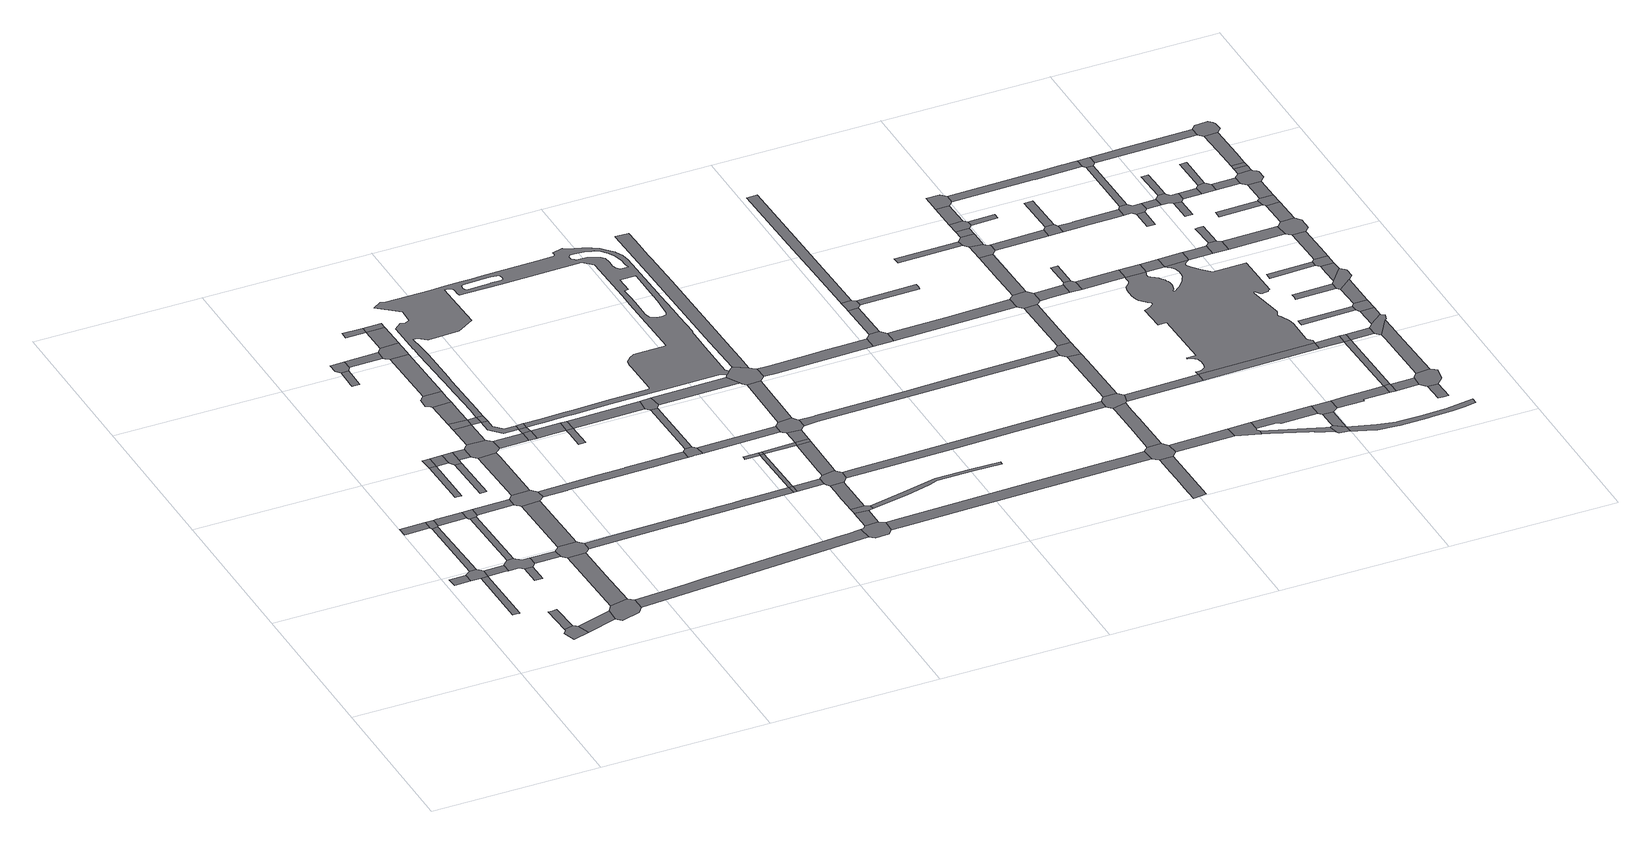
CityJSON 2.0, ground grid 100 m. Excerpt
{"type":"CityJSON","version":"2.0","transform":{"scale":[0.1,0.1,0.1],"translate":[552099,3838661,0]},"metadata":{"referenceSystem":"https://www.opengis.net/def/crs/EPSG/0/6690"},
"CityObjects":{
"road1":{"type":"Road","attributes":{"RoadStructureAttribute.sectionType":"1"},"geometry":[{"type":"MultiSurface","lod":"1","boundaries":[[[0,1,2,3]]]}]},
"road2":{"type":"Road","attributes":{"RoadStructureAttribute.sectionType":"1"},"geometry":[{"type":"MultiSurface","lod":"1","boundaries":[[[4,5,6,7,8,9]]]}]},
"road3":{"type":"Road","geometry":[{"type":"MultiSurface","lod":"1","boundaries":[[[10,11,12,13,14,3,2,15,16,9,8,17]]]}]},
"road4":{"type":"Road","geometry":[{"type":"MultiSurface","lod":"1","boundaries":[[[18,19,20,21,22,23,24,25]]]}]},
"road5":{"type":"Road","geometry":[{"type":"MultiSurface","lod":"1","boundaries":[[[26,27,28,20,19]]]}]},
"road6":{"type":"Road","attributes":{"RoadStructureAttribute.sectionType":"1"},"geometry":[{"type":"MultiSurface","lod":"1","boundaries":[[[29,30,31,32,33]]]}]},
"road7":{"type":"Road","attributes":{"RoadStructureAttribute.sectionType":"1"},"geometry":[{"type":"MultiSurface","lod":"1","boundaries":[[[34,35,12,11]]]}]},
"road8":{"type":"Road","attributes":{"RoadStructureAttribute.sectionType":"1"},"geometry":[{"type":"MultiSurface","lod":"1","boundaries":[[[36,17,8,37,38]]]}]},
"road9":{"type":"Road","geometry":[{"type":"MultiSurface","lod":"1","boundaries":[[[39,29,33,40,35,34,41,42]]]}]},
"road10":{"type":"Road","attributes":{"RoadStructureAttribute.sectionType":"1"},"geometry":[{"type":"MultiSurface","lod":"1","boundaries":[[[43,44,25,24,45]]]}]},
"road11":{"type":"Road","geometry":[{"type":"MultiSurface","lod":"1","boundaries":[[[46,47,48,49]]]}]},
"road12":{"type":"Road","geometry":[{"type":"MultiSurface","lod":"1","boundaries":[[[50,51,52,53,54,36,38,55,56,49,48,57,58]]]}]},
"road13":{"type":"Road","attributes":{"RoadStructureAttribute.sectionType":"1"},"geometry":[{"type":"MultiSurface","lod":"1","boundaries":[[[59,60,61,39,42,62]]]}]},
"road14":{"type":"Road","attributes":{"RoadStructureAttribute.sectionType":"1"},"geometry":[{"type":"MultiSurface","lod":"1","boundaries":[[[63,64,53,52]]]}]},
"road15":{"type":"Road","geometry":[{"type":"MultiSurface","lod":"1","boundaries":[[[65,59,62,66,67,64,63,68]]]}]},
"road16":{"type":"Road","geometry":[{"type":"MultiSurface","lod":"1","boundaries":[[[69,70,43,45,71,72,73,74]]]}]},
"road17":{"type":"Road","attributes":{"RoadStructureAttribute.sectionType":"1"},"geometry":[{"type":"MultiSurface","lod":"1","boundaries":[[[75,58,57,76]]]}]},
"road18":{"type":"Road","attributes":{"RoadStructureAttribute.sectionType":"1"},"geometry":[{"type":"MultiSurface","lod":"1","boundaries":[[[77,78,79,80,70,69]]]}]},
"road19":{"type":"Road","attributes":{"RoadStructureAttribute.sectionType":"1"},"geometry":[{"type":"MultiSurface","lod":"1","boundaries":[[[81,82,83,84,85]]]}]},
"road20":{"type":"Road","attributes":{"RoadStructureAttribute.sectionType":"1"},"geometry":[{"type":"MultiSurface","lod":"1","boundaries":[[[86,65,68,87,88]]]}]},
"road21":{"type":"Road","geometry":[{"type":"MultiSurface","lod":"1","boundaries":[[[89,90,81,85,91]]]}]},
"road22":{"type":"Road","geometry":[{"type":"MultiSurface","lod":"1","boundaries":[[[92,93,94,95,96,75,76,97,98,99,80,79,100,101,102,103,104]]]}]},
"road23":{"type":"Road","attributes":{"RoadStructureAttribute.sectionType":"1"},"geometry":[{"type":"MultiSurface","lod":"1","boundaries":[[[105,106,89,91,107]]]}]},
"road24":{"type":"Road","attributes":{"RoadStructureAttribute.sectionType":"1"},"geometry":[{"type":"MultiSurface","lod":"1","boundaries":[[[108,109,110,111,112]]]}]},
"road25":{"type":"Road","attributes":{"RoadStructureAttribute.sectionType":"1"},"geometry":[{"type":"MultiSurface","lod":"1","boundaries":[[[113,114,95,94]]]}]},
"road26":{"type":"Road","geometry":[{"type":"MultiSurface","lod":"1","boundaries":[[[115,105,107,112,111,116]]]}]},
"road27":{"type":"Road","geometry":[{"type":"MultiSurface","lod":"1","boundaries":[[[117,118,119,120,121,122,86,88,123,124,114,113,125,126,127,128]]]}]},
"road28":{"type":"Road","attributes":{"RoadStructureAttribute.sectionType":"1"},"geometry":[{"type":"MultiSurface","lod":"1","boundaries":[[[129,115,116,130]]]}]},
"road29":{"type":"Road","attributes":{"RoadStructureAttribute.sectionType":"1"},"geometry":[{"type":"MultiSurface","lod":"1","boundaries":[[[131,132,133,120,119]]]}]},
"road30":{"type":"Road","geometry":[{"type":"MultiSurface","lod":"1","boundaries":[[[134,135,136,137,138,139,140,141,142]]]}]},
"road31":{"type":"Road","geometry":[{"type":"MultiSurface","lod":"1","boundaries":[[[143,144,145,134,142,146]]]}]},
"road32":{"type":"Road","geometry":[{"type":"MultiSurface","lod":"1","boundaries":[[[147,148,149,129,130,150,151,133,132,152,153,154,155,156,157]]]}]},
"road33":{"type":"Road","attributes":{"RoadStructureAttribute.sectionType":"1"},"geometry":[{"type":"MultiSurface","lod":"1","boundaries":[[[158,159,147,157]]]}]},
"road34":{"type":"Road","geometry":[{"type":"MultiSurface","lod":"1","boundaries":[[[160,159,158,161]]]}]},
"road35":{"type":"Road","attributes":{"RoadStructureAttribute.sectionType":"1"},"geometry":[{"type":"MultiSurface","lod":"1","boundaries":[[[162,163,164,160,161]]]}]},
"road36":{"type":"Road","attributes":{"RoadStructureAttribute.sectionType":"1"},"geometry":[{"type":"MultiSurface","lod":"1","boundaries":[[[165,143,146,166]]]}]},
"road37":{"type":"Road","geometry":[{"type":"MultiSurface","lod":"1","boundaries":[[[167,168,169,170,171,172,173,174,175,176,164,163]]]}]},
"road38":{"type":"Road","attributes":{"RoadStructureAttribute.sectionType":"1"},"geometry":[{"type":"MultiSurface","lod":"1","boundaries":[[[177,161,158,178]]]}]},
"road39":{"type":"Road","attributes":{"RoadStructureAttribute.sectionType":"1"},"geometry":[{"type":"MultiSurface","lod":"1","boundaries":[[[179,154,153,180]]]}]},
"road40":{"type":"Road","geometry":[{"type":"MultiSurface","lod":"1","boundaries":[[[181,177,178,182]]]}]},
"road41":{"type":"Road","attributes":{"RoadStructureAttribute.sectionType":"1"},"geometry":[{"type":"MultiSurface","lod":"1","boundaries":[[[183,184,170,169]]]}]},
"road42":{"type":"Road","attributes":{"RoadStructureAttribute.sectionType":"1"},"geometry":[{"type":"MultiSurface","lod":"1","boundaries":[[[185,186,182,178,187,188,189,190]]]}]},
"road43":{"type":"Road","geometry":[{"type":"MultiSurface","lod":"1","boundaries":[[[191,192,193,194]]]}]},
"road44":{"type":"Road","geometry":[{"type":"MultiSurface","lod":"1","boundaries":[[[195,196,197,198,165,166,199,200,184,183]]]}]},
"road45":{"type":"Road","geometry":[{"type":"MultiSurface","lod":"1","boundaries":[[[201,179,180,202]]]}]},
"road46":{"type":"Road","geometry":[{"type":"MultiSurface","lod":"1","boundaries":[[[203,189,179,201]]]}]},
"road47":{"type":"Road","geometry":[{"type":"MultiSurface","lod":"1","boundaries":[[[204,190,189,203]]]}]},
"road48":{"type":"Road","attributes":{"RoadStructureAttribute.sectionType":"1"},"geometry":[{"type":"MultiSurface","lod":"1","boundaries":[[[205,206,207,208,209,210,211,212,213,74,73,214]]]}]},
"road49":{"type":"Road","attributes":{"RoadStructureAttribute.sectionType":"1"},"geometry":[{"type":"MultiSurface","lod":"1","boundaries":[[[215,193,198,197]]]}]},
"road50":{"type":"Road","geometry":[{"type":"MultiSurface","lod":"1","boundaries":[[[216,194,193,215]]]}]},
"road51":{"type":"Road","attributes":{"RoadStructureAttribute.sectionType":"1"},"geometry":[{"type":"MultiSurface","lod":"1","boundaries":[[[217,218,219,220,221,222,128,127,223,224,225,226,227,228]]]}]},
"road52":{"type":"Road","attributes":{"RoadStructureAttribute.sectionType":"1"},"geometry":[{"type":"MultiSurface","lod":"1","boundaries":[[[229,230,231,232,233,234,235,236,237,104,103,238,239,240,241,242,243]]]}]},
"road53":{"type":"Road","attributes":{"RoadStructureAttribute.sectionType":"1"},"geometry":[{"type":"MultiSurface","lod":"1","boundaries":[[[244,201,202,245,246,247]]]}]},
"road54":{"type":"Road","geometry":[{"type":"MultiSurface","lod":"1","boundaries":[[[248,249,250,251,252,253,247]]]}]},
"road55":{"type":"Road","geometry":[{"type":"MultiSurface","lod":"1","boundaries":[[[254,244,247,253]]]}]},
"road56":{"type":"Road","attributes":{"RoadStructureAttribute.sectionType":"1"},"geometry":[{"type":"MultiSurface","lod":"1","boundaries":[[[255,254,253,256]]]}]},
"road57":{"type":"Road","geometry":[{"type":"MultiSurface","lod":"1","boundaries":[[[257,217,228,258,259,260,261,262,263]]]}]},
"road58":{"type":"Road","attributes":{"RoadStructureAttribute.sectionType":"1"},"geometry":[{"type":"MultiSurface","lod":"1","boundaries":[[[264,265,257,263,266,267]]]}]},
"road59":{"type":"Road","geometry":[{"type":"MultiSurface","lod":"1","boundaries":[[[268,255,256,269,264,267,270,271,272]]]}]},
"road60":{"type":"Road","geometry":[{"type":"MultiSurface","lod":"1","boundaries":[[[273,229,243,274]]]}]},
"road61":{"type":"Road","attributes":{"RoadStructureAttribute.sectionType":"1"},"geometry":[{"type":"MultiSurface","lod":"1","boundaries":[[[275,276,277,278,279,280,281,282,283,284,285,286,287,288,289,290,291,292,293,294,295,296,297,298,299,300,301,302,303,304,305,306,307,308,309,310,311,312,313,314,315,316,317,318,319,320,321,322,323,324,325,326,327,328,329,330,331,332,333,334,335,177,181,336,337,338,339,340,341,342,343,344,345,346,347,348,349,350,351,352,353,354,355,356,357,358,359,360,361,362,363,364,365,366,367,368,369,370,371,372,373,374,375,376,377,378,379,380,204,203],[381,382,383,384,385,386,387,388,389,390,391,392,393,394,395,396,397,398,399,400,401,402],[403,404,405,406,407,408,409,410,411,412,413,414,415,416,417,418,419,420,421,422,423,424,425,426,427,428,429],[430,431,432,433,434,435,436,437,438,439,440,441,442,443,444,445,446,447,448,449,450]]]}]},
"road62":{"type":"Road","geometry":[{"type":"MultiSurface","lod":"1","boundaries":[[[451,452,453,454,455,456]]]}]},
"road63":{"type":"Road","attributes":{"RoadStructureAttribute.sectionType":"1"},"geometry":[{"type":"MultiSurface","lod":"1","boundaries":[[[457,458,456,229,273]]]}]},
"road64":{"type":"Road","geometry":[{"type":"MultiSurface","lod":"1","boundaries":[[[459,460,461,205,214,462,463,464,465]]]}]},
"road65":{"type":"Road","attributes":{"RoadStructureAttribute.sectionType":"1"},"geometry":[{"type":"MultiSurface","lod":"1","boundaries":[[[466,467,273,274,468]]]}]},
"road66":{"type":"Road","attributes":{"RoadStructureAttribute.sectionType":"1"},"geometry":[{"type":"MultiSurface","lod":"1","boundaries":[[[469,262,261,470,471]]]}]},
"road67":{"type":"Road","geometry":[{"type":"MultiSurface","lod":"1","boundaries":[[[472,451,456,458]]]}]},
"road68":{"type":"Road","attributes":{"RoadStructureAttribute.sectionType":"1"},"geometry":[{"type":"MultiSurface","lod":"1","boundaries":[[[473,460,459,474]]]}]},
"road69":{"type":"Road","geometry":[{"type":"MultiSurface","lod":"1","boundaries":[[[475,476,477,478,473,474,479,480]]]}]},
"road70":{"type":"Road","attributes":{"RoadStructureAttribute.sectionType":"1"},"geometry":[{"type":"MultiSurface","lod":"1","boundaries":[[[481,482,483,484,485,486,476,475]]]}]},
"road71":{"type":"Road","attributes":{"RoadStructureAttribute.sectionType":"1"},"geometry":[{"type":"MultiSurface","lod":"1","boundaries":[[[487,472,458,488]]]}]},
"road72":{"type":"Road","geometry":[{"type":"MultiSurface","lod":"1","boundaries":[[[489,490,491,492,493,466,468,494,495,483,482,496,497,498]]]}]},
"road73":{"type":"Road","attributes":{"RoadStructureAttribute.sectionType":"1"},"geometry":[{"type":"MultiSurface","lod":"1","boundaries":[[[499,500,268,272,501,502,503]]]}]},
"road74":{"type":"Road","attributes":{"RoadStructureAttribute.sectionType":"1"},"geometry":[{"type":"MultiSurface","lod":"1","boundaries":[[[488,504,505,506,492,491,507,508]]]}]},
"road75":{"type":"Road","geometry":[{"type":"MultiSurface","lod":"1","boundaries":[[[487,488,508,509]]]}]},
"road76":{"type":"Road","attributes":{"RoadStructureAttribute.sectionType":"1"},"geometry":[{"type":"MultiSurface","lod":"1","boundaries":[[[510,487,509,511]]]}]},
"road77":{"type":"Road","geometry":[{"type":"MultiSurface","lod":"1","boundaries":[[[512,513,514,515,516,469,471,517,510,511,518,519,520]]]}]},
"road78":{"type":"Road","attributes":{"RoadStructureAttribute.sectionType":"1"},"geometry":[{"type":"MultiSurface","lod":"1","boundaries":[[[521,522,523,515,514]]]}]},
"road79":{"type":"Road","geometry":[{"type":"MultiSurface","lod":"1","boundaries":[[[524,283,282,499,503,525,523,522,526,527,528,529]]]}]},
"road80":{"type":"Road","attributes":{"RoadStructureAttribute.sectionType":"1"},"geometry":[{"type":"MultiSurface","lod":"1","boundaries":[[[530,531,532,533,534,535,536,537,538,480,479]]]}]},
"road81":{"type":"Road","geometry":[{"type":"MultiSurface","lod":"1","boundaries":[[[539,540,541,542,543,524,529,544,545,546,547,548,549,550,551,552]]]}]},
"road82":{"type":"Road","attributes":{"RoadStructureAttribute.sectionType":"1"},"geometry":[{"type":"MultiSurface","lod":"1","boundaries":[[[553,554,555,556,557,558,559,465,464,560,561,562,563,564]]]}]},
"road83":{"type":"Road","attributes":{"RoadStructureAttribute.sectionType":"1"},"geometry":[{"type":"MultiSurface","lod":"1","boundaries":[[[565,566,567,568,569,527,526,570,571]]]}]},
"road84":{"type":"Road","attributes":{"RoadStructureAttribute.sectionType":"1"},"geometry":[{"type":"MultiSurface","lod":"1","boundaries":[[[572,573,574,575,576,498,497,577,578,579,580]]]}]},
"road85":{"type":"Road","attributes":{"RoadStructureAttribute.sectionType":"1"},"geometry":[{"type":"MultiSurface","lod":"1","boundaries":[[[581,582,583,584,585,520,519,586,587,588]]]}]},
"road86":{"type":"Road","geometry":[{"type":"MultiSurface","lod":"1","boundaries":[[[589,590,591,565,571,592,593]]]}]},
"road87":{"type":"Road","attributes":{"RoadStructureAttribute.sectionType":"1"},"geometry":[{"type":"MultiSurface","lod":"1","boundaries":[[[594,595,590,589]]]}]},
"road88":{"type":"Road","geometry":[{"type":"MultiSurface","lod":"1","boundaries":[[[596,597,598,599,595,594,600,601]]]}]},
"road89":{"type":"Road","attributes":{"RoadStructureAttribute.sectionType":"1"},"geometry":[{"type":"MultiSurface","lod":"1","boundaries":[[[602,603,604,605,606,607,608,597,596]]]}]},
"road90":{"type":"Road","attributes":{"RoadStructureAttribute.sectionType":"1"},"geometry":[{"type":"MultiSurface","lod":"1","boundaries":[[[609,610,611,612,613,614,615,616]]]}]},
"road91":{"type":"Road","attributes":{"RoadStructureAttribute.sectionType":"1"},"geometry":[{"type":"MultiSurface","lod":"1","boundaries":[[[617,618,619,601,600]]]}]},
"road92":{"type":"Road","geometry":[{"type":"MultiSurface","lod":"1","boundaries":[[[620,621,553,564,609,616,622,623,624]]]}]},
"road93":{"type":"Road","attributes":{"RoadStructureAttribute.sectionType":"1"},"geometry":[{"type":"MultiSurface","lod":"1","boundaries":[[[625,626,627,593,592,628,629,630]]]}]},
"road94":{"type":"Road","attributes":{"RoadStructureAttribute.sectionType":"1"},"geometry":[{"type":"MultiSurface","lod":"1","boundaries":[[[631,632,633,634,635,636,637,638,639,621,620]]]}]},
"road95":{"type":"Road","geometry":[{"type":"MultiSurface","lod":"1","boundaries":[[[640,641,642,643,644,572,580,637,636,645,646,647]]]}]},
"road96":{"type":"Road","attributes":{"RoadStructureAttribute.sectionType":"1"},"geometry":[{"type":"MultiSurface","lod":"1","boundaries":[[[648,642,641,649,650]]]}]},
"road97":{"type":"Road","attributes":{"RoadStructureAttribute.sectionType":"1"},"geometry":[{"type":"MultiSurface","lod":"1","boundaries":[[[651,624,623,652]]]}]},
"road98":{"type":"Road","geometry":[{"type":"MultiSurface","lod":"1","boundaries":[[[653,654,655,581,588,656,648,650]]]}]},
"road99":{"type":"Road","attributes":{"RoadStructureAttribute.sectionType":"1"},"geometry":[{"type":"MultiSurface","lod":"1","boundaries":[[[657,658,659,660]]]}]},
"road100":{"type":"Road","attributes":{"RoadStructureAttribute.sectionType":"1"},"geometry":[{"type":"MultiSurface","lod":"1","boundaries":[[[661,662,663,664,654,653]]]}]},
"road101":{"type":"Road","attributes":{"RoadStructureAttribute.sectionType":"1"},"geometry":[{"type":"MultiSurface","lod":"1","boundaries":[[[665,666,647,646,667]]]}]},
"road102":{"type":"Road","geometry":[{"type":"MultiSurface","lod":"1","boundaries":[[[668,669,625,630,663,662,670,671]]]}]},
"road103":{"type":"Road","geometry":[{"type":"MultiSurface","lod":"1","boundaries":[[[672,651,652,673,674,675,676,677,678,679,680,681,682]]]}]},
"road104":{"type":"Road","attributes":{"RoadStructureAttribute.sectionType":"1"},"geometry":[{"type":"MultiSurface","lod":"1","boundaries":[[[683,684,685,686,669,668]]]}]},
"road105":{"type":"Road","attributes":{"RoadStructureAttribute.sectionType":"1"},"geometry":[{"type":"MultiSurface","lod":"1","boundaries":[[[687,671,670,688,689]]]}]},
"road106":{"type":"Road","geometry":[{"type":"MultiSurface","lod":"1","boundaries":[[[690,691,692,693,694,657,660,695,696,697,698]]]}]},
"road107":{"type":"Road","geometry":[{"type":"MultiSurface","lod":"1","boundaries":[[[697,684,683,699,700,701,702,703,698]]]}]},
"road108":{"type":"Road","attributes":{"RoadStructureAttribute.sectionType":"1"},"geometry":[{"type":"MultiSurface","lod":"1","boundaries":[[[704,692,691,705]]]}]},
"road109":{"type":"Road","geometry":[{"type":"MultiSurface","lod":"1","boundaries":[[[706,707,704,705,708,709]]]}]},
"road110":{"type":"Road","attributes":{"RoadStructureAttribute.sectionType":"1"},"geometry":[{"type":"MultiSurface","lod":"1","boundaries":[[[710,674,673,711,712,713,714,715,716,717,718]]]}]},
"road111":{"type":"Road","attributes":{"RoadStructureAttribute.sectionType":"1"},"geometry":[{"type":"MultiSurface","lod":"1","boundaries":[[[719,720,707,706]]]}]},
"road112":{"type":"Road","attributes":{"RoadStructureAttribute.sectionType":"1"},"geometry":[{"type":"MultiSurface","lod":"1","boundaries":[[[721,722,672,682,723,724,725]]]}]},
"road113":{"type":"Road","geometry":[{"type":"MultiSurface","lod":"1","boundaries":[[[726,727,687,689,728,729]]]}]},
"road114":{"type":"Road","geometry":[{"type":"MultiSurface","lod":"1","boundaries":[[[730,731,732,720,719,733,734,735]]]}]},
"road115":{"type":"Road","geometry":[{"type":"MultiSurface","lod":"1","boundaries":[[[736,737,727,726]]]}]},
"road116":{"type":"Road","geometry":[{"type":"MultiSurface","lod":"1","boundaries":[[[738,739,709,708]]]}]},
"road117":{"type":"Road","attributes":{"RoadStructureAttribute.sectionType":"1"},"geometry":[{"type":"MultiSurface","lod":"1","boundaries":[[[740,701,700,741]]]}]},
"road118":{"type":"Road","geometry":[{"type":"MultiSurface","lod":"1","boundaries":[[[742,743,718,717,744,745,746,747]]]}]},
"road119":{"type":"Road","attributes":{"RoadStructureAttribute.sectionType":"1"},"geometry":[{"type":"MultiSurface","lod":"1","boundaries":[[[748,729,728,749,750,751]]]}]},
"road120":{"type":"Road","attributes":{"RoadStructureAttribute.sectionType":"1"},"geometry":[{"type":"MultiSurface","lod":"1","boundaries":[[[752,753,742,747,754]]]}]},
"road121":{"type":"Road","geometry":[{"type":"MultiSurface","lod":"1","boundaries":[[[755,756,721,725,757,752,754,758,759]]]}]},
"road122":{"type":"Road","geometry":[{"type":"MultiSurface","lod":"1","boundaries":[[[760,665,667,761,762,763]]]}]},
"road123":{"type":"Road","geometry":[{"type":"MultiSurface","lod":"1","boundaries":[[[764,765,740,741,766,767]]]}]},
"road124":{"type":"Road","attributes":{"RoadStructureAttribute.sectionType":"1"},"geometry":[{"type":"MultiSurface","lod":"1","boundaries":[[[768,769,770,765,764]]]}]},
"road125":{"type":"Road","geometry":[{"type":"MultiSurface","lod":"1","boundaries":[[[771,748,751,772]]]}]},
"road126":{"type":"Road","geometry":[{"type":"MultiSurface","lod":"1","boundaries":[[[773,774,775,776,777,778,779,780,781,782,783,784,785,786,787,788,789,790,791,792,793,794,795,796,797,798,799,800,801,802,803,804,805,806,807,808,809,810,811,812,813,814,815,816,817,818,819,820,821,822,823,824,825,826,827,828,829,830,831,832,833,834,835,836,837,838,839,840,841,842,843,844,772,751,845,846,847,848,849,850,851,852,853,854,855,856,857,858,859,860,861,862,863,864,865,866,867,868,869,870,871,872,873,874,875,876,877,878,879,880,881,882,665,760]]]}]},
"road127":{"type":"Road","attributes":{"RoadStructureAttribute.sectionType":"1"},"geometry":[{"type":"MultiSurface","lod":"1","boundaries":[[[883,884,885,755,759,886,887,888]]]}]},
"road128":{"type":"Road","attributes":{"RoadStructureAttribute.sectionType":"1"},"geometry":[{"type":"MultiSurface","lod":"1","boundaries":[[[889,890,891,892,893,735,734,894,895,896,897]]]}]},
"road129":{"type":"Road","attributes":{"RoadStructureAttribute.sectionType":"1"},"geometry":[{"type":"MultiSurface","lod":"1","boundaries":[[[898,771,772,809]]]}]},
"road130":{"type":"Road","attributes":{"RoadStructureAttribute.sectionType":"1"},"geometry":[{"type":"MultiSurface","lod":"1","boundaries":[[[899,900,901,767,766,902,903,904,905,906]]]}]},
"road131":{"type":"Road","attributes":{"RoadStructureAttribute.sectionType":"1"},"geometry":[{"type":"MultiSurface","lod":"1","boundaries":[[[907,908,909,910,911,912,913,747,746,914,915,916,917,918,919,920,921,922,923,924,925]]]}]},
"road132":{"type":"Road","geometry":[{"type":"MultiSurface","lod":"1","boundaries":[[[926,927,928,898,809,808]]]}]},
"road133":{"type":"Road","geometry":[{"type":"MultiSurface","lod":"1","boundaries":[[[929,883,888,930,931]]]}]},
"road134":{"type":"Road","attributes":{"RoadStructureAttribute.sectionType":"1"},"geometry":[{"type":"MultiSurface","lod":"1","boundaries":[[[932,760,763,933,934]]]}]},
"road135":{"type":"Road","attributes":{"RoadStructureAttribute.sectionType":"1"},"geometry":[{"type":"MultiSurface","lod":"1","boundaries":[[[935,934,883,929]]]}]},
"road136":{"type":"Road","attributes":{"RoadStructureAttribute.sectionType":"1"},"geometry":[{"type":"MultiSurface","lod":"1","boundaries":[[[936,931,930,937]]]}]},
"road137":{"type":"Road","attributes":{"RoadStructureAttribute.sectionType":"1"},"geometry":[{"type":"MultiSurface","lod":"1","boundaries":[[[938,939,926,808,940]]]}]},
"road138":{"type":"Road","geometry":[{"type":"MultiSurface","lod":"1","boundaries":[[[941,942,943,944,945]]]}]},
"road139":{"type":"Road","geometry":[{"type":"MultiSurface","lod":"1","boundaries":[[[946,947,948,899,906,949,945,944,950,951]]]}]},
"road140":{"type":"Road","geometry":[{"type":"MultiSurface","lod":"1","boundaries":[[[952,932,934,935]]]}]},
"road141":{"type":"Road","attributes":{"RoadStructureAttribute.sectionType":"1"},"geometry":[{"type":"MultiSurface","lod":"1","boundaries":[[[953,948,947,954]]]}]},
"road142":{"type":"Road","geometry":[{"type":"MultiSurface","lod":"1","boundaries":[[[955,956,957,958,959]]]}]},
"road143":{"type":"Road","attributes":{"RoadStructureAttribute.sectionType":"1"},"geometry":[{"type":"MultiSurface","lod":"1","boundaries":[[[960,961,962,963,964,965]]]}]},
"road144":{"type":"Road","geometry":[{"type":"MultiSurface","lod":"1","boundaries":[[[966,967,968,969,970,971,936,937,972,973,974,955,959,975,976,977,978,979]]]}]},
"road145":{"type":"Road","geometry":[{"type":"MultiSurface","lod":"1","boundaries":[[[980,981,938,940,982,983,984]]]}]},
"road146":{"type":"Road","attributes":{"RoadStructureAttribute.sectionType":"1"},"geometry":[{"type":"MultiSurface","lod":"1","boundaries":[[[985,952,935,986,987]]]}]},
"road147":{"type":"Road","attributes":{"RoadStructureAttribute.sectionType":"1"},"geometry":[{"type":"MultiSurface","lod":"1","boundaries":[[[988,951,950,989]]]}]},
"road148":{"type":"Road","geometry":[{"type":"MultiSurface","lod":"1","boundaries":[[[990,889,897,953,954,991]]]}]},
"road149":{"type":"Road","geometry":[{"type":"MultiSurface","lod":"1","boundaries":[[[992,993,994,981,980]]]}]},
"road150":{"type":"Road","attributes":{"RoadStructureAttribute.sectionType":"1"},"geometry":[{"type":"MultiSurface","lod":"1","boundaries":[[[995,996,997,998,999,969,968]]]}]},
"road151":{"type":"Road","attributes":{"RoadStructureAttribute.sectionType":"1"},"geometry":[{"type":"MultiSurface","lod":"1","boundaries":[[[1000,1001,1002,1003,1004]]]}]},
"road152":{"type":"Road","geometry":[{"type":"MultiSurface","lod":"1","boundaries":[[[1005,1006,1007,1008,1009]]]}]},
"road153":{"type":"Road","geometry":[{"type":"MultiSurface","lod":"1","boundaries":[[[1010,1011,1012,1013,1014,1015,988,989,1016,1005,1009,1017,1018]]]}]},
"road154":{"type":"Road","geometry":[{"type":"MultiSurface","lod":"1","boundaries":[[[1019,1020,1021,1022,1014,1013]]]}]},
"road155":{"type":"Road","attributes":{"RoadStructureAttribute.sectionType":"1"},"geometry":[{"type":"MultiSurface","lod":"1","boundaries":[[[1023,1024,1025,1026,1027,1028]]]}]},
"road156":{"type":"Road","geometry":[{"type":"MultiSurface","lod":"1","boundaries":[[[1029,1030,1031,985,987,1032,998,997,1033,1034]]]}]},
"road157":{"type":"Road","geometry":[{"type":"MultiSurface","lod":"1","boundaries":[[[1035,1036,1030,1029]]]}]},
"road158":{"type":"Road","geometry":[{"type":"MultiSurface","lod":"1","boundaries":[[[1037,1038,965,964,1039,1036,1035]]]}]},
"road159":{"type":"Road","attributes":{"RoadStructureAttribute.sectionType":"1"},"geometry":[{"type":"MultiSurface","lod":"1","boundaries":[[[1040,984,983,1041]]]}]},
"road160":{"type":"Road","attributes":{"RoadStructureAttribute.sectionType":"1"},"geometry":[{"type":"MultiSurface","lod":"1","boundaries":[[[1042,1018,1017,1043]]]}]},
"road161":{"type":"Road","attributes":{"RoadStructureAttribute.sectionType":"1"},"geometry":[{"type":"MultiSurface","lod":"1","boundaries":[[[1044,1045,1038,1037]]]}]},
"road162":{"type":"Road","geometry":[{"type":"MultiSurface","lod":"1","boundaries":[[[1046,1047,1048,1049,1000,1004,1050,1045,1044,1051,1052,1053]]]}]},
"road163":{"type":"Road","attributes":{"RoadStructureAttribute.sectionType":"1"},"geometry":[{"type":"MultiSurface","lod":"1","boundaries":[[[1054,1055,1056,1048,1047]]]}]},
"road164":{"type":"Road","geometry":[{"type":"MultiSurface","lod":"1","boundaries":[[[1057,1058,1023,1028,1055,1054]]]}]},
"road165":{"type":"Road","geometry":[{"type":"MultiSurface","lod":"1","boundaries":[[[1059,1060,1042,1043,1061,1062]]]}]},
"road166":{"type":"Road","attributes":{"RoadStructureAttribute.sectionType":"1"},"geometry":[{"type":"MultiSurface","lod":"1","boundaries":[[[1063,1064,1065,1066,1067]]]}]},
"road167":{"type":"Road","attributes":{"RoadStructureAttribute.sectionType":"1"},"geometry":[{"type":"MultiSurface","lod":"1","boundaries":[[[1068,1069,1070,990,991,1071,1072]]]}]},
"road168":{"type":"Road","attributes":{"RoadStructureAttribute.sectionType":"1"},"geometry":[{"type":"MultiSurface","lod":"1","boundaries":[[[1073,1074,1075,1076,1060,1059]]]}]},
"road169":{"type":"Road","attributes":{"RoadStructureAttribute.sectionType":"1"},"geometry":[{"type":"MultiSurface","lod":"1","boundaries":[[[1077,1078,1058,1057,1079,1080]]]}]},
"road170":{"type":"Road","geometry":[{"type":"MultiSurface","lod":"1","boundaries":[[[1081,1082,1083,1040,1041,1077,1080,1084,1085]]]}]},
"road171":{"type":"Road","attributes":{"RoadStructureAttribute.sectionType":"1"},"geometry":[{"type":"MultiSurface","lod":"1","boundaries":[[[1086,1062,1061,1087]]]}]},
"road172":{"type":"Road","attributes":{"RoadStructureAttribute.sectionType":"1"},"geometry":[{"type":"MultiSurface","lod":"1","boundaries":[[[1088,1089,1082,1081]]]}]},
"road173":{"type":"Road","geometry":[{"type":"MultiSurface","lod":"1","boundaries":[[[1090,1091,1092,1063,1067,1093,1089,1088]]]}]},
"road174":{"type":"Road","attributes":{"RoadStructureAttribute.sectionType":"1"},"geometry":[{"type":"MultiSurface","lod":"1","boundaries":[[[1094,1091,1090,1095]]]}]},
"road175":{"type":"Road","geometry":[{"type":"MultiSurface","lod":"1","boundaries":[[[1096,1097,1098,1099,1100,1101,1086,1087,1102,1103,1094,1095,1104,1105,1106]]]}]},
"road176":{"type":"Road","attributes":{"RoadStructureAttribute.sectionType":"1"},"geometry":[{"type":"MultiSurface","lod":"1","boundaries":[[[1107,1108,1099,1098]]]}]},
"road177":{"type":"Road","geometry":[{"type":"MultiSurface","lod":"1","boundaries":[[[1109,1110,1108,1107]]]}]},
"road178":{"type":"Road","attributes":{"RoadStructureAttribute.sectionType":"1"},"geometry":[{"type":"MultiSurface","lod":"1","boundaries":[[[1111,1112,1110,1109,1113,1114]]]}]},
"road179":{"type":"Road","geometry":[{"type":"MultiSurface","lod":"1","boundaries":[[[1115,1116,1117,1118,1068,1072,1119,1111,1114,1120,1121,1122]]]}]}
},
"vertices":[
[37,977,0],[39,916,0],[136,918,0],[135,978,0],
[201,529,0],[221,528,0],[241,527,0],[241,528,0],[235,920,0],[199,920,0],
[210,1008,0],[209,1009,0],[171,1007,0],[171,1006,0],[170,1005,0],[171,919,0],[197,920,0],[241,980,0],
[458,288,0],[444,296,0],[392,284,0],[392,274,0],[372,250,0],[396,173,0],[496,204,0],[471,281,0],
[435,475,0],[409,474,0],[383,472,0],
[155,1534,0],[4,1531,0],[5,1471,0],[17,1471,0],[156,1474,0],
[197,1466,0],[164,1463,0],
[360,982,0],[341,923,0],[362,923,0],
[203,1535,0],[160,1469,0],[200,1469,0],[204,1474,0],
[681,345,0],[641,333,0],[678,261,0],
[448,779,0],[495,780,0],[493,904,0],[446,903,0],
[471,985,0],[441,1012,0],[434,1019,0],[396,1018,0],[391,1013,0],[392,924,0],[424,924,0],[516,926,0],[515,986,0],
[373,1538,0],[230,1536,0],[229,1536,0],[375,1477,0],
[425,1466,0],[387,1461,0],
[435,1540,0],[382,1467,0],[385,1463,0],[436,1479,0],
[817,408,0],[708,383,0],[710,232,0],[819,262,0],[851,302,0],[849,382,0],
[666,988,0],[671,929,0],
[811,660,0],[811,662,0],[806,905,0],[698,902,0],
[397,1999,0],[402,1683,0],[412,1683,0],[442,1684,0],[439,1996,0],
[657,1544,0],[453,1479,0],[656,1484,0],
[438,2079,0],[395,2079,0],[439,1999,0],
[828,1001,0],[810,1017,0],[805,1022,0],[696,1017,0],[691,1011,0],[679,921,0],[688,911,0],[692,907,0],[812,909,0],[816,912,0],[830,925,0],[838,933,0],[839,992,0],
[512,2081,0],[470,2080,0],[514,2001,0],
[540,1662,0],[560,1662,0],[580,1663,0],[575,1967,0],[534,1967,0],
[796,1460,0],[688,1457,0],
[572,2082,0],[574,2002,0],
[817,1555,0],[800,1572,0],[794,1577,0],[685,1575,0],[680,1569,0],[665,1553,0],[667,1474,0],[682,1462,0],[802,1465,0],[821,1480,0],[829,1487,0],[825,1547,0],
[643,2083,0],[644,2003,0],
[785,1940,0],[784,1979,0],[676,1973,0],
[363,3029,0],[362,2974,0],[361,2902,0],[361,2887,0],[383,2887,0],[406,2887,0],[406,2892,0],[407,2970,0],[408,3029,0],
[423,3118,0],[341,3116,0],[342,3057,0],[424,3059,0],
[673,2114,0],[668,2108,0],[663,2104,0],[665,1984,0],[670,1979,0],[790,1985,0],[818,2010,0],[815,2088,0],[814,2088,0],[788,2109,0],[782,2113,0],
[779,2279,0],[670,2275,0],
[668,2335,0],[778,2331,0],
[777,2415,0],[775,2524,0],[664,2522,0],
[625,3122,0],[623,3062,0],
[774,2571,0],[773,2614,0],[773,2638,0],[662,2636,0],[648,2622,0],[643,2616,0],[635,2608,0],[632,2548,0],[645,2537,0],[659,2526,0],
[833,2332,0],[836,2277,0],
[992,2091,0],[993,2013,0],
[872,2333,0],[873,2278,0],
[766,3036,0],[654,3034,0],
[920,2171,0],[874,2219,0],[837,2200,0],[900,2133,0],[990,2134,0],[989,2172,0],
[528,3369,0],[528,3324,0],[650,3324,0],[649,3369,0],
[766,3057,0],[764,3130,0],[764,3157,0],[653,3155,0],[635,3052,0],[643,3044,0],
[1040,2092,0],[1041,2014,0],
[1035,2134,0],
[1034,2173,0],
[2231,483,0],[2151,476,0],[2117,473,0],[1978,463,0],[1331,417,0],[1281,413,0],[1280,413,0],[1169,405,0],[1041,396,0],[2238,401,0],
[761,3326,0],
[760,3371,0],
[1691,1566,0],[1622,1564,0],[1582,1564,0],[1346,1558,0],[1345,1558,0],[1187,1555,0],[977,1490,0],[979,1491,0],[1508,1502,0],[1552,1503,0],[1625,1504,0],[1692,1505,0],
[2056,1015,0],[1839,1011,0],[1787,1010,0],[1723,1008,0],[1641,1007,0],[1589,1006,0],[1509,1005,0],[989,995,0],[987,995,0],[1320,943,0],[1321,943,0],[1352,944,0],[1415,945,0],[1452,946,0],[2057,958,0],
[1215,2095,0],[1105,2015,0],[1135,2016,0],[1216,2017,0],
[1217,1979,0],[1218,1866,0],[1239,1866,0],[1259,1866,0],[1257,1979,0],[1256,2018,0],
[1254,2096,0],
[1690,2104,0],[1683,2026,0],
[1713,1587,0],[1722,1506,0],[1730,1506,0],[1744,1507,0],[1780,1507,0],[1773,1567,0],[1753,1587,0],
[1706,2006,0],[1706,2003,0],[1746,2001,0],[1746,2003,0],
[1755,2106,0],[1694,2017,0],[1746,2007,0],[1753,2015,0],[1765,2028,0],
[2079,1015,0],[2080,959,0],
[1097,2135,0],[1145,2136,0],[1265,2139,0],[1327,2140,0],[1538,2144,0],[2121,2154,0],[2190,2156,0],[2222,2139,0],[2247,2167,0],[2228,2184,0],[2227,2426,0],[2226,2528,0],[2225,2558,0],[2225,2573,0],[2227,2583,0],[2230,2596,0],[2226,2746,0],[2224,2828,0],[2222,2893,0],[2219,2976,0],[2219,2978,0],[2218,3013,0],[2212,3370,0],[2205,3415,0],[2184,3457,0],[2182,3463,0],[2146,3502,0],[2121,3527,0],[2085,3548,0],[2083,3549,0],[2038,3571,0],[2002,3584,0],[1975,3593,0],[1939,3611,0],[1878,3597,0],[1880,3585,0],[1878,3570,0],[1866,3565,0],[1768,3561,0],[1538,3559,0],[1439,3556,0],[1379,3554,0],[1321,3552,0],[1223,3550,0],[1131,3547,0],[859,3545,0],[841,3557,0],[791,3522,0],[910,3423,0],[908,3333,0],[873,3317,0],[851,3325,0],[806,3287,0],[811,3075,0],[812,3075,0],[813,3004,0],[815,2919,0],[822,2746,0],[824,2698,0],[825,2672,0],[833,2412,0],[870,2413,0],[864,2705,0],[864,2750,0],[859,2990,0],[853,3080,0],[845,3157,0],[875,3157,0],[918,3120,0],[1105,3125,0],[1210,3191,0],[1202,3423,0],[1201,3518,0],[1224,3516,0],[1235,3511,0],[1246,3506,0],[1249,3484,0],[1251,3460,0],[1252,3439,0],[1257,3438,0],[1302,3437,0],[1417,3438,0],[1497,3439,0],[1977,3446,0],[2030,3396,0],[2036,3065,0],[2038,2972,0],[2045,2577,0],[2046,2532,0],[2031,2529,0],[1918,2528,0],[1851,2525,0],[1821,2507,0],[1794,2479,0],[1787,2444,0],[1787,2422,0],[1792,2202,0],[1787,2192,0],[1784,2189,0],[1742,2189,0],[1533,2184,0],[1335,2180,0],[1276,2179,0],[1163,2176,0],[1118,2175,0],[1060,2174,0],[1415,3472,0],[1319,3469,0],[1304,3477,0],[1299,3487,0],[1299,3502,0],[1301,3512,0],[1314,3519,0],[1331,3519,0],[1394,3523,0],[1398,3523,0],[1425,3523,0],[1481,3523,0],[1514,3521,0],[1526,3516,0],[1529,3504,0],[1529,3497,0],[1529,3494,0],[1529,3491,0],[1527,3476,0],[1514,3474,0],[1452,3473,0],[1448,3473,0],[2036,3531,0],[2038,3531,0],[2073,3520,0],[2084,3517,0],[2114,3497,0],[2135,3472,0],[2142,3465,0],[2162,3430,0],[2172,3400,0],[2177,3373,0],[2178,3333,0],[2183,3303,0],[2138,3302,0],[2123,3322,0],[2115,3347,0],[2115,3385,0],[2109,3425,0],[2084,3457,0],[2065,3466,0],[2036,3479,0],[1996,3481,0],[1961,3481,0],[1948,3496,0],[1941,3503,0],[1941,3523,0],[1953,3536,0],[1993,3533,0],[2182,3205,0],[2184,2987,0],[2184,2985,0],[2184,2981,0],[2183,2938,0],[2182,2904,0],[2180,2821,0],[2168,2800,0],[2143,2795,0],[2128,2796,0],[2118,2797,0],[2098,2807,0],[2083,2817,0],[2075,2849,0],[2074,2983,0],[2073,3027,0],[2073,3039,0],[2070,3102,0],[2093,3105,0],[2092,3205,0],[2102,3205,0],
[2050,1386,0],[1960,1384,0],[1959,1371,0],[1957,1359,0],[1959,1359,0],[2050,1360,0],
[2078,1025,0],[2072,1362,0],
[2347,510,0],[2268,506,0],[2248,485,0],[2268,375,0],[2349,381,0],[2376,410,0],[2380,490,0],
[2239,1018,0],[2088,1015,0],[2241,962,0],
[2243,1575,0],[1834,1508,0],[2242,1517,0],
[2072,1386,0],
[2266,639,0],[2346,631,0],
[2345,682,0],[2265,681,0],[2266,648,0],[2266,647,0],[2377,637,0],[2371,667,0],
[2342,928,0],[2345,938,0],[2262,933,0],[2261,927,0],[2263,835,0],[2263,833,0],
[2269,1391,0],[2268,1364,0],
[2365,1034,0],[2348,1055,0],[2346,1057,0],[2267,1044,0],[2252,1030,0],[2249,950,0],[2256,941,0],[2360,953,0],[2372,965,0],[2374,1023,0],
[2204,2114,0],[2203,2114,0],[2238,2035,0],[2240,2035,0],[2246,2035,0],
[2268,1358,0],[2267,1092,0],[2267,1074,0],[2347,1091,0],[2350,1363,0],
[2350,1390,0],
[2269,1492,0],[2351,1488,0],
[2380,1581,0],[2371,1591,0],[2353,1613,0],[2270,1603,0],[2252,1585,0],[2252,1508,0],[2370,1507,0],[2382,1517,0],[2381,1580,0],
[2353,1644,0],[2356,2005,0],[2276,2003,0],
[2275,2192,0],[2256,2024,0],[2389,2037,0],[2385,2119,0],[2364,2138,0],[2353,2147,0],
[2597,682,0],[2743,716,0],[2800,739,0],[3014,741,0],[3183,734,0],[3184,754,0],[3014,761,0],[2798,759,0],[2591,712,0],
[2244,3596,0],[2244,3593,0],[2251,3263,0],[2269,2460,0],[2275,2193,0],[2351,2259,0],[2350,2317,0],[2335,3079,0],[2331,3265,0],[2330,3323,0],[2329,3358,0],[2327,3472,0],[2326,3521,0],[2324,3593,0],
[3919,520,0],[3805,518,0],[3759,517,0],[3749,517,0],[3703,516,0],[3265,507,0],[2476,491,0],[2477,411,0],[2496,412,0],[2875,421,0],[3706,437,0],[3926,441,0],
[3039,2132,0],[2877,2129,0],[2797,2128,0],[2716,2126,0],[2460,2119,0],[2461,2038,0],[3041,2052,0],
[3917,1057,0],[3651,1052,0],[3068,1040,0],[2635,1030,0],[2471,1027,0],[2471,967,0],[3031,978,0],[3384,985,0],[3915,996,0],
[3903,1609,0],[3306,1597,0],[3010,1590,0],[2481,1581,0],[2465,1580,0],[2466,1522,0],[3209,1536,0],[3905,1549,0],
[3131,2168,0],[3071,2164,0],[3063,2156,0],[3163,2055,0],[3161,2135,0],
[3126,2421,0],[3065,2419,0],
[3124,2504,0],[3064,2502,0],[3065,2454,0],[3065,2444,0],[3148,2446,0],[3146,2487,0],
[3112,3135,0],[3102,3636,0],[3039,3634,0],[3051,3083,0],[3056,2846,0],[3063,2526,0],[3063,2521,0],
[3958,412,0],[3960,326,0],[3963,169,0],[3964,113,0],[3966,1,0],[4044,8,0],[4039,327,0],[4038,413,0],
[3503,2450,0],[3503,2472,0],[3503,2493,0],
[4035,554,0],[3951,550,0],[4041,415,0],[4070,444,0],[4064,520,0],
[3893,2150,0],[3512,2141,0],[3237,2136,0],[3238,2056,0],[3260,2057,0],[3894,2070,0],
[4030,825,0],[4029,841,0],[4029,842,0],[4027,944,0],[4027,953,0],[4028,986,0],[3947,967,0],[3947,944,0],[3951,763,0],
[4052,1061,0],[4025,1090,0],[3944,1088,0],[3928,1069,0],[3924,1065,0],[4036,994,0],[4041,998,0],[4054,1059,0],
[3935,1519,0],[4017,1446,0],[4016,1515,0],
[4416,528,0],[4418,450,0],
[4013,1640,0],[3933,1638,0],[3914,1619,0],[3914,1540,0],
[3879,2772,0],[3503,2769,0],[3504,2726,0],[3886,2730,0],
[4008,1872,0],[4005,2045,0],[3926,2040,0],[3933,1643,0],
[4494,1069,0],[4347,1066,0],[4495,1008,0],
[4003,2184,0],[3922,2179,0],[4034,2072,0],[4033,2152,0],
[4553,531,0],[4558,407,0],[4562,440,0],[4558,444,0],[4555,447,0],[4553,450,0],[4551,453,0],[4551,458,0],[4551,463,0],[4553,466,0],[4554,467,0],
[3995,2584,0],[3914,2582,0],[3919,2355,0],[3920,2281,0],
[4210,2156,0],[4111,2074,0],[4212,2076,0],
[3991,2751,0],[3990,2806,0],[3910,2804,0],[3897,2789,0],[3883,2772,0],[3895,2720,0],[3910,2704,0],[3912,2702,0],[3992,2694,0],
[4012,2601,0],[4023,2613,0],[4022,2673,0],[4010,2673,0],[4009,2675,0],
[3909,2863,0],[3989,2863,0],
[3988,2943,0],[3907,2941,0],[4009,2885,0],[4009,2925,0],
[4897,316,0],[4602,391,0],[4796,318,0],[4797,318,0],[4823,308,0],[4822,304,0],[4874,282,0],[4924,260,0],[4915,309,0],
[3985,3105,0],[3904,3104,0],
[4911,539,0],[4726,535,0],[4677,469,0],[4697,455,0],[4913,460,0],
[4263,2176,0],[4223,2176,0],[4284,2077,0],[4283,2158,0],
[4003,3204,0],[3982,3223,0],[3902,3222,0],[4005,3125,0],[4013,3133,0],[4013,3195,0],
[4261,2336,0],[4221,2335,0],
[4169,2888,0],[4168,2928,0],
[4340,2680,0],[4341,2619,0],
[4936,321,0],[4925,315,0],[4927,255,0],[4937,238,0],[4997,232,0],[4995,277,0],
[4539,2163,0],[4370,2079,0],[4474,2081,0],[4541,2082,0],
[4933,439,0],[4935,353,0],[4993,437,0],
[5027,541,0],[4939,540,0],[4923,450,0],[5003,444,0],[5029,462,0],
[5189,1082,0],[4635,1011,0],[4751,1013,0],[5187,1021,0],
[4411,2705,0],[4362,2703,0],[4427,2621,0],[4426,2682,0],
[4408,2959,0],[4388,2959,0],[4356,2958,0],
[4664,2165,0],[4665,2084,0],
[5189,1109,0],[5169,1128,0],[5164,1136,0],[5162,1293,0],[5160,1323,0],[5157,1335,0],[5131,1388,0],[5124,1400,0],[5121,1410,0],[5129,1425,0],[5131,1430,0],[5133,1438,0],[5136,1448,0],[5133,1458,0],[5099,1650,0],[5101,1660,0],[5106,1665,0],[5111,1660,0],[5121,1645,0],[5129,1638,0],[5139,1633,0],[5147,1633,0],[5156,1633,0],[5174,1638,0],[5176,1643,0],[5189,1650,0],[5184,1933,0],[4986,1931,0],[4936,1983,0],[4900,2023,0],[4885,2048,0],[4882,2058,0],[4885,2063,0],[4887,2065,0],[4895,2073,0],[4918,2089,0],[4774,2086,0],[4787,2074,0],[4797,2067,0],[4805,2059,0],[4818,2042,0],[4825,2012,0],[4826,1987,0],[4821,1959,0],[4813,1944,0],[4799,1919,0],[4762,1876,0],[4744,1864,0],[4734,1854,0],[4727,1851,0],[4719,1851,0],[4717,1861,0],[4724,1866,0],[4736,1909,0],[4736,1919,0],[4734,1936,0],[4731,1949,0],[4726,1959,0],[4723,1968,0],[4716,1981,0],[4708,1988,0],[4700,2001,0],[4688,2008,0],[4683,2016,0],[4670,2023,0],[4663,2030,0],[4655,2040,0],[4652,2050,0],[4655,2060,0],[4657,2065,0],[4660,2073,0],[4662,2080,0],[4540,2069,0],[4542,2057,0],[4540,2039,0],[4533,2024,0],[4523,2011,0],[4508,1999,0],[4503,1991,0],[4501,1981,0],[4498,1966,0],[4496,1904,0],[4502,1869,0],[4512,1851,0],[4547,1812,0],[4557,1807,0],[4565,1799,0],[4563,1787,0],[4558,1782,0],[4550,1774,0],[4543,1769,0],[4515,1756,0],[4500,1751,0],[4507,1594,0],[4555,1594,0],[4563,1240,0],[4508,1239,0],[4506,1229,0],[4521,1227,0],[4533,1224,0],[4546,1214,0],[4556,1202,0],[4558,1195,0],[4564,1172,0],[4564,1157,0],[4564,1145,0],[4557,1117,0],[4534,1102,0],[4519,1097,0],[4493,1096,0],
[5345,548,0],[5260,547,0],[5118,543,0],[5189,465,0],[5189,476,0],[5346,479,0],
[4786,3208,0],[4763,3208,0],[4709,3207,0],[4696,3207,0],[4549,3204,0],[4494,3142,0],[4509,3142,0],[4510,3142,0],[4787,3148,0],
[4773,2167,0],
[4788,2689,0],[4513,2684,0],[4511,2684,0],[4495,2622,0],[4588,2624,0],[4589,2624,0],[4746,2627,0],[4789,2628,0],
[5650,223,0],[5558,212,0],[5396,203,0],[5269,206,0],[5249,207,0],[5239,209,0],[5155,229,0],[5034,218,0],[5126,184,0],[5136,181,0],[5232,172,0],[5263,168,0],[5382,167,0],[5407,169,0],[5477,171,0],[5572,176,0],[5648,183,0],[5723,198,0],[5719,233,0],
[4917,2170,0],[4886,2170,0],[4885,2170,0],
[5382,553,0],[5384,480,0],[5382,549,0],
[5334,1085,0],[5251,1022,0],[5335,1024,0],
[5373,1024,0],
[5524,552,0],[5520,483,0],
[5060,2173,0],[4989,2172,0],[5062,2092,0],
[4855,2476,0],[4880,2477,0],[4904,2477,0],[4903,2611,0],[4855,2605,0],
[4870,2691,0],[4848,2717,0],[4806,2714,0],[4836,2629,0],[4924,2630,0],[4923,2692,0],
[5372,1086,0],
[4802,3129,0],[4844,3127,0],
[5556,445,0],[5557,320,0],[5588,320,0],[5619,321,0],[5616,445,0],
[5375,1313,0],[5197,1311,0],[5197,1289,0],[5198,1266,0],[5520,1274,0],[5517,1314,0],
[5669,567,0],[5655,578,0],[5636,592,0],[5554,586,0],[5535,565,0],[5528,556,0],[5529,473,0],[5538,464,0],[5546,455,0],[5626,456,0],[5627,457,0],[5650,481,0],[5656,487,0],[5670,566,0],
[5131,2195,0],[5084,2193,0],[5121,2093,0],[5155,2094,0],[5154,2175,0],
[5513,1088,0],[5374,1024,0],[5513,1027,0],
[5008,2694,0],[5010,2632,0],
[4860,3210,0],[4862,3149,0],
[5127,2349,0],[5103,2348,0],[5079,2347,0],
[5626,960,0],[5624,1050,0],[5623,1121,0],[5544,999,0],[5545,959,0],
[5512,1554,0],[5275,1549,0],[5275,1527,0],[5275,1504,0],[5514,1509,0],
[5078,2616,0],[5080,2478,0],[5103,2479,0],[5126,2479,0],[5124,2614,0],
[5096,2695,0],[5089,2705,0],[5076,2722,0],[5076,2725,0],[5036,2724,0],[5020,2706,0],[5058,2633,0],[5143,2635,0],[5142,2696,0],
[5073,2859,0],[5071,2924,0],[5051,2924,0],[5031,2924,0],
[5507,1794,0],[5237,1789,0],[5236,1767,0],[5235,1746,0],[5237,1746,0],[5508,1754,0],
[5621,1183,0],[5541,1118,0],[5521,1096,0],[5523,1017,0],[5632,1128,0],[5642,1167,0],
[5620,1256,0],[5538,1254,0],
[5618,1338,0],[5537,1336,0],[5523,1274,0],
[5484,2181,0],[5493,2100,0],
[5249,2697,0],[5251,2637,0],
[5613,1555,0],[5534,1490,0],
[5632,1652,0],[5610,1673,0],[5532,1579,0],[5513,1555,0],[5515,1509,0],[5632,1573,0],[5643,1584,0],[5640,1643,0],
[5608,1736,0],[5529,1734,0],[5530,1672,0],
[5607,1812,0],[5527,1810,0],
[5311,2729,0],[5271,2721,0],[5338,2638,0],[5337,2698,0],
[5494,2451,0],[5243,2443,0],[5244,2424,0],[5244,2398,0],[5502,2402,0],
[5471,3222,0],[5041,3213,0],[5010,3212,0],[5290,3157,0],[5472,3161,0],
[5308,2945,0],[5308,2947,0],[5288,2945,0],[5268,2944,0],
[5522,2074,0],[5526,1846,0],[5606,1848,0],[5602,2074,0],
[5599,2216,0],[5519,2211,0],[5489,2181,0],[5630,2103,0],[5630,2184,0],
[5481,2702,0],[5481,2641,0],
[5596,2389,0],[5515,2388,0],
[5595,2467,0],[5514,2466,0],[5497,2453,0],[5513,2391,0],
[5511,2613,0],[5592,2612,0],
[5611,2713,0],[5594,2729,0],[5590,2733,0],[5510,2729,0],[5510,2727,0],[5492,2711,0],[5490,2633,0],[5491,2632,0],[5611,2633,0],[5621,2643,0],[5620,2704,0],
[5589,2781,0],[5509,2780,0],
[5588,2816,0],[5509,2815,0],
[5502,3134,0],[5507,2916,0],[5587,2918,0],[5582,3135,0],
[5599,3234,0],[5579,3255,0],[5500,3252,0],[5480,3231,0],[5482,3151,0],[5600,3154,0],[5610,3164,0],[5608,3223,0]
]}
